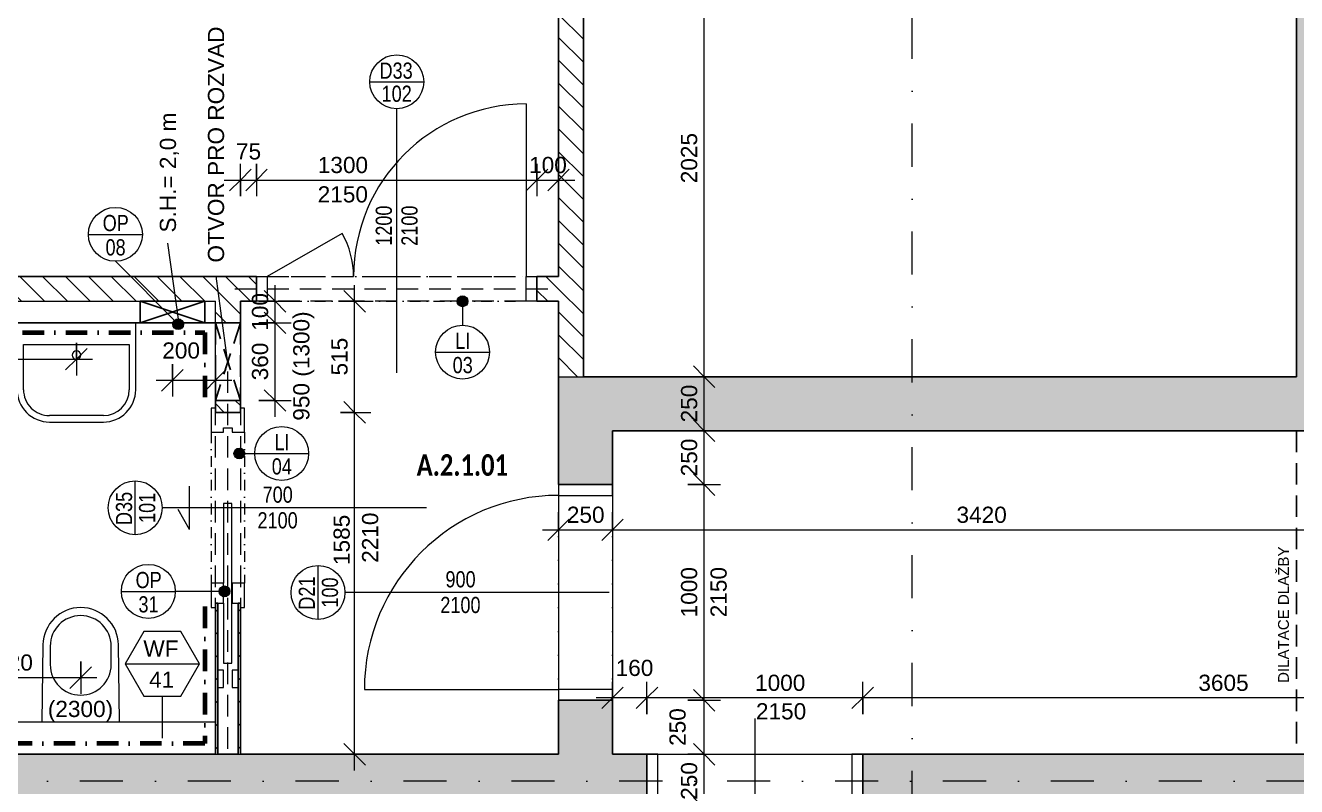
# Model space of a CAD drawing. Header units: millimetres. Extents: x -2533 to 40625, y -3604 to 14792.
# Drawn here: x 3989 to 9881, y 6825 to 10354 of the extents above; entities that cross this region are included whole.
import ezdxf

# ---------------------------------------------------------------- set-up
doc = ezdxf.new("R2010")
doc.units = ezdxf.units.MM
for name, pattern in [('HA_Dash_3mm-S1mm', [150, 100, -50]), ('HA_DashDot_10mm-S3mm', [500, 200, -150, 0, -150]), ('HA_DashDot_2_2mm-S0_6mm', [110, 50, -30, 0, -30]), ('HA_DashDot_4mm-S1mm', [200, 100, -50, 0, -50])]:
    doc.linetypes.add(name, pattern=pattern)
for name, color, linetype, lineweight in [('A-____-____-DIMS', 9, 'Continuous', 5), ('A-____-____-DIMS-50', 9, 'Continuous', 5), ('A-____-____-IDEN', 9, 'Continuous', 9), ('A-AREA-____-IDEN', 9, 'Continuous', 9), ('A-DETL-____-HDLN', 9, 'HA_Dash_3mm-S1mm', 25), ('A-DETL-____-OTLN', 9, 'Continuous', 25), ('A-DOOR-____-IDEN', 9, 'Continuous', 9), ('A-DOOR-____-MCUT', 9, 'HA_DashDot_2_2mm-S0_6mm', 9), ('A-DOOR-____-OTLN', 9, 'Continuous', 9), ('A-DOOR-FRAM-MCUT', 9, 'Continuous', 9), ('A-GENM-____-HDLN', 9, 'HA_Dash_3mm-S1mm', 9), ('A-GENM-____-IDEN', 9, 'Continuous', 9), ('A-GENM-____-MCUT', 9, 'HA_Dash_3mm-S1mm', 25), ('A-GENM-____-OTLN', 9, 'Continuous', 9), ('A-WALL-____-IDEN', 9, 'Continuous', 9), ('A-WALL-____-MCUT', 9, 'Continuous', 9), ('A-WALL-____-PATT', 9, 'Continuous', 25), ('G-____-____-TEXT', 9, 'Continuous', 5), ('I-WALL-____-MCUT', 9, 'Continuous', 25), ('I-WALL-____-OTLN', 9, 'Continuous', 9), ('P-SANR-FIXT-OTLN', 9, 'Continuous', 9), ('S-GRID-____-OTLN', 9, 'Continuous', 5)]:
    doc.layers.add(name, color=color, linetype=linetype, lineweight=lineweight)
doc.styles.add('Arial_1', font='arial.ttf', dxfattribs={"height": 75})
doc.styles.add('Arial_2', font='arial.ttf', dxfattribs={"width": 0.8, "height": 75})
doc.styles.add('Arial_3', font='arial.ttf', dxfattribs={"height": 50})
doc.styles.add('Calibri_B', font='calibrib.ttf', dxfattribs={"width": 0.8, "height": 100})
doc.dimstyles.new('Inner_Dimensions', dxfattribs={"dimscale": 304.8, "dimtxt": 76.519455, "dimasz": 0.328084, "dimexe": 0.246063, "dimexo": 0.0625, "dimgap": 0.032808, "dimtad": 1, "dimdec": 0, "dimzin": 0, "dimdsep": 46, "dimtxsty": 'Arial_1', "dimblk1": 'OBLIQUE', "dimblk2": 'OBLIQUE', "dimsah": 1, "dimcen": 0.09, "dimdle": 0.246063, "dimazin": 0, "dimtfac": 1, "dimtdec": 4, "dimtix": 1, "dimtmove": 2, "dimatfit": 3, "dimfxl": 0.246063, "dimfxlon": 1, "dimtvp": 1, "dimtolj": 1, "dimtzin": 0, "dimlwd": 9, "dimlwe": 9, "dimarcsym": 2})
doc.dimstyles.new('Inner_Dimensions_1', dxfattribs={"dimscale": 304.8, "dimtxt": 76.519455, "dimasz": 0.328084, "dimexe": 0.246063, "dimexo": 0.0625, "dimgap": 0.032808, "dimtad": 1, "dimdec": 0, "dimzin": 0, "dimdsep": 46, "dimtxsty": 'Arial_1', "dimblk1": 'OBLIQUE', "dimblk2": 'OBLIQUE', "dimsah": 1, "dimcen": 0.09, "dimdle": 0.246063, "dimazin": 0, "dimtfac": 1, "dimtdec": 4, "dimtix": 1, "dimtmove": 0, "dimatfit": 3, "dimfxl": 0.246063, "dimfxlon": 1, "dimtvp": 1, "dimtolj": 1, "dimtzin": 0, "dimlwd": 9, "dimlwe": 9, "dimarcsym": 2})
pattern_1 = [(135, (0, 0), (-53.033, -53.033), [])]

# ---------------------------------------------------------------- blocks, each defined once
blk = doc.blocks.new('HA_DR_Single_Swing_Solid - In_BJ_900x2100_Vstupni-2215769-DSP_2NP-A')
at = {"layer": 'A-DOOR-____-MCUT'}
for p, q in [((-450, 125), (450, 125)), ((-450, -125), (450, -125))]:
    blk.add_line(p, q, dxfattribs=at)
at = {"layer": 'A-DOOR-____-OTLN'}
for p, q in [((-500, 125), (500, 125)), ((-500, -125), (500, -125))]:
    blk.add_line(p, q, dxfattribs=at)
at = {"layer": 'A-DOOR-____-OTLN', "lineweight": 5}
blk.add_line((450, -1025), (450, -125), dxfattribs=at)
blk.add_arc((450, -125), 900, 180, 270, dxfattribs=at)
at = {"layer": 'A-DOOR-FRAM-MCUT'}
for p, q in [((-450, 125), (-500, 125)), ((-450, -125), (-450, 125)), ((500, 125), (450, 125)), ((450, 125), (450, -125)), ((-500, -125), (-450, -125)), ((450, -125), (500, -125))]:
    blk.add_line(p, q, dxfattribs=at)
blk = doc.blocks.new('HA_DR_Double_Swing_Solid - In_BJ_1200x2100_800-2099677-DSP_2NP-A')
at = {"layer": 'A-DOOR-____-MCUT'}
for p, q in [((-600, 57.5), (600, 57.5)), ((-600, -57.5), (600, -57.5))]:
    blk.add_line(p, q, dxfattribs=at)
at = {"layer": 'A-DOOR-____-OTLN', "lineweight": 5}
for p, q in [((600, 857.5), (600, 57.5)), ((-253.6, 257.5), (-600, 57.5))]:
    blk.add_line(p, q, dxfattribs=at)
for centre, radius, start, end in [((600, 57.5), 800, 90, 180), ((-600, 57.5), 400, 360, 30)]:
    blk.add_arc(centre, radius, start, end, dxfattribs=at)
at = {"layer": 'A-DOOR-FRAM-MCUT'}
for p, q in [((-650, 57.5), (-600, 57.5)), ((-600, 57.5), (-600, -57.5)), ((600, 57.5), (650, 57.5)), ((600, -57.5), (600, 57.5)), ((-600, -57.5), (-650, -57.5)), ((650, -57.5), (600, -57.5))]:
    blk.add_line(p, q, dxfattribs=at)
blk = doc.blocks.new('HA_DR_Single_SlidingToPocket_Solid - In_BJ_700x2100-2195890-DSP_2NP-A')
at = {"layer": 'A-DOOR-____-MCUT'}
for p, q in [((-350, 77.5), (350, 77.5)), ((-350, -77.5), (350, -77.5))]:
    blk.add_line(p, q, dxfattribs=at)
at = {"layer": 'A-DOOR-____-MCUT', "linetype": 'Continuous', "lineweight": 5}
for p, q in [((720, 18.6), (-20, 18.6)), ((-20, 18.6), (-20, -20)), ((720, -20), (720, 18.6)), ((-20, -20), (350, -20)), ((442.5, -20), (720, -20)), ((100, -177.5), (-100, -177.5)), ((100, -177.5), (7.6, -230.8))]:
    blk.add_line(p, q, dxfattribs=at)
at = {"layer": 'A-DOOR-FRAM-MCUT'}
for p, q in [((-462.5, 77.5), (-462.5, 57.5)), ((-350, 77.5), (-462.5, 77.5)), ((-350, 20), (-350, 77.5)), ((462.5, 77.5), (350, 77.5)), ((350, 77.5), (350, 20)), ((462.5, 57.5), (462.5, 77.5)), ((-370, -20), (-370, 20)), ((-370, 20), (-350, 20)), ((350, 20), (442.5, 20)), ((442.5, 20), (442.5, 47.5)), ((752.5, 47.5), (752.5, 20)), ((752.5, 20), (832.5, 20)), ((832.5, 20), (832.5, 47.5)), ((-462.5, -57.5), (-462.5, -77.5)), ((-350, -20), (-370, -20)), ((-350, -77.5), (-350, -20)), ((442.5, -20), (350, -20)), ((350, -20), (350, -77.5)), ((442.5, -47.5), (442.5, -20)), ((462.5, -77.5), (462.5, -57.5)), ((752.5, -20), (752.5, -47.5)), ((832.5, -20), (752.5, -20)), ((832.5, -47.5), (832.5, -20)), ((-462.5, -77.5), (-350, -77.5)), ((350, -77.5), (462.5, -77.5))]:
    blk.add_line(p, q, dxfattribs=at)
blk = doc.blocks.new('ABMV_WashBasin_Generic - 550x460-2226439-DSP_2NP-A')
at = {"layer": 'P-SANR-FIXT-OTLN'}
for p, q in [((250, 510), (0, 510)), ((0, 480), (250, 480)), ((-150, 360), (-150, 50)), ((-120, 150), (-120, 360)), ((370, 360), (370, 150)), ((400, 50), (400, 360)), ((370, 150), (-120, 150))]:
    blk.add_line(p, q, dxfattribs=at)
for centre, radius, start, end in [((0, 360), 150, 90, 180), ((0, 360), 120, 90, 180), ((250, 360), 150, 360, 90), ((250, 360), 120, 360, 90), ((125, 200), 20, 90, 270), ((125, 200), 20, 270, 90)]:
    blk.add_arc(centre, radius, start, end, dxfattribs=at)
blk = doc.blocks.new('ABMV_Toilet_WallHung - Default-1481197-DSP_2NP-A')
at = {"layer": 'A-GENM-____-OTLN'}
for p, q in [((-50, 432.3), (-54.6, 75)), ((-16.3, 426.2), (-16.3, 340.3)), ((266.3, 340.3), (266.3, 426.2)), ((304.6, 75), (300, 432.3))]:
    blk.add_line(p, q, dxfattribs=at)
for centre, radius, start, end in [((125, 430.1), 175, 0.73231, 179.26769), ((125, 426.2), 141.3, 0, 180), ((125, 340.3), 141.3, 180, 360)]:
    blk.add_arc(centre, radius, start, end, dxfattribs=at)
blk = doc.blocks.new('HA_GM_Tiling_LineBased - Generic Tiles-2152985-DSP_2NP-A')
at = {"layer": 'A-GENM-____-OTLN', "linetype": 'HA_DashDot_4mm-S1mm', "lineweight": 80}
blk.add_line((50, -50), (685, -50), dxfattribs=at)
blk = doc.blocks.new('HA_GM_Tiling_LineBased - Generic Tiles-2156415-DSP_2NP-A')
at = {"layer": 'A-GENM-____-OTLN', "linetype": 'HA_DashDot_4mm-S1mm', "lineweight": 80}
blk.add_line((50, -50), (1195, -50), dxfattribs=at)
blk = doc.blocks.new('HA_GM_Tiling_LineBased - Generic Tiles-2156418-DSP_2NP-A')
at = {"layer": 'A-GENM-____-OTLN', "linetype": 'HA_DashDot_4mm-S1mm', "lineweight": 80}
blk.add_line((-50, -50), (1195, -50), dxfattribs=at)
blk = doc.blocks.new('HA_GM_Tiling_LineBased - Generic Tiles-2156411-DSP_2NP-A')
at = {"layer": 'A-GENM-____-OTLN', "linetype": 'HA_DashDot_4mm-S1mm', "lineweight": 80}
blk.add_line((50, -50), (380, -50), dxfattribs=at)
blk = doc.blocks.new('TB_Porotherm KP11_5_1500mm - TB_Porotherm KP11_5_1500mm-1972909-DSP_2NP-A')
at = {"layer": 'A-GENM-____-HDLN'}
for p, q in [((-750, 57.5), (750, 57.5)), ((-750, 0), (750, 0)), ((750, -57.5), (-750, -57.5))]:
    blk.add_line(p, q, dxfattribs=at)
blk = doc.blocks.new('TB_Porotherm KP11_5_1750mm - TB_Porotherm KP11_5_1750mm-1973712-DSP_2NP-A')
at = {"layer": 'A-GENM-____-HDLN'}
for p, q in [((-875, 57.5), (875, 57.5)), ((-875, 0), (875, 0)), ((875, -57.5), (-875, -57.5))]:
    blk.add_line(p, q, dxfattribs=at)
blk = doc.blocks.new('HA_GM_Opening_Rectangle_WallBased - Default-2135490-DSP_2NP-A')
at = {"layer": 'A-GENM-____-MCUT'}
for p, q in [((305, 57.5), (-55, -57.5)), ((-55, 57.5), (305, -57.5)), ((-55, 57.5), (-55, -57.5)), ((-55, 57.5), (305, 57.5)), ((305, 57.5), (305, -57.5)), ((-55, -57.5), (305, -57.5))]:
    blk.add_line(p, q, dxfattribs=at)
blk = doc.blocks.new('DIMBLOCK1-DSP_2NP-A')
at = {"layer": 'A-____-____-DIMS-50', "lineweight": 9}
for p, q in [((4985, 9562.1), (4985, 9712.1)), ((4985, 9637.1), (5035, 9687.1)), ((5060, 9712.1), (5060, 9562.1)), ((5060, 9637.1), (5060, 9712.1)), ((5060, 9637.1), (5110, 9687.1)), ((4910, 9637.1), (5060, 9637.1)), ((4985, 9637.1), (4935, 9587.1)), ((4985, 9637.1), (4985, 9562.1)), ((5060, 9637.1), (5010, 9587.1))]:
    blk.add_line(p, q, dxfattribs=at)
at = {"layer": 'A-____-____-DIMS-50', "color": 0, "lineweight": 9, "insert": (4964.8, 9807.5), "char_height": 75, "width": 138.441, "attachment_point": 1, "line_spacing_factor": 0.941778, "style": 'Arial_1'}
blk.add_mtext('75', dxfattribs=at)
blk = doc.blocks.new('_Oblique')
at = {"color": 0, "linetype": 'ByBlock', "lineweight": -2}
blk.add_line((-0.5, -0.5), (0.5, 0.5), dxfattribs=at)
blk = doc.blocks.new('DIMBLOCK2-DSP_2NP-A')
at = {"layer": 'A-____-____-DIMS-50', "lineweight": 9}
for p, q in [((5060, 9712.1), (5060, 9562.1)), ((5060, 9637.1), (5060, 9712.1)), ((5060, 9637.1), (5110, 9687.1)), ((6360, 9712.1), (6360, 9562.1)), ((6360, 9637.1), (6360, 9712.1)), ((6360, 9637.1), (6410, 9687.1)), ((5060, 9637.1), (5010, 9587.1)), ((5060, 9637.1), (6360, 9637.1)), ((6360, 9637.1), (6310, 9587.1))]:
    blk.add_line(p, q, dxfattribs=at)
at = {"layer": 'A-____-____-DIMS-50', "color": 0, "lineweight": 9, "insert": (5344, 9744.4), "char_height": 75, "width": 276.883, "attachment_point": 1, "line_spacing_factor": 0.941778, "style": 'Arial_1'}
blk.add_mtext('1300', dxfattribs=at)
blk = doc.blocks.new('DIMBLOCK3-DSP_2NP-A')
at = {"layer": 'A-____-____-DIMS-50', "lineweight": 9}
for p, q in [((6360, 9712.1), (6360, 9562.1)), ((6360, 9637.1), (6360, 9712.1)), ((6360, 9637.1), (6410, 9687.1)), ((6460, 9712.1), (6460, 9562.1)), ((6460, 9637.1), (6460, 9712.1)), ((6460, 9637.1), (6510, 9687.1)), ((6360, 9637.1), (6310, 9587.1)), ((6360, 9637.1), (6535, 9637.1)), ((6460, 9637.1), (6410, 9587.1))]:
    blk.add_line(p, q, dxfattribs=at)
at = {"layer": 'A-____-____-DIMS-50', "color": 0, "lineweight": 9, "insert": (6323.5, 9744.4), "char_height": 75, "width": 207.662, "attachment_point": 1, "line_spacing_factor": 0.941778, "style": 'Arial_1'}
blk.add_mtext('100', dxfattribs=at)
blk = doc.blocks.new('DIMBLOCK5-DSP_2NP-A')
at = {"layer": 'A-____-____-DIMS-50', "lineweight": 9}
for p, q in [((7135, 6975), (7085, 7025)), ((7060, 6975), (7210, 6975)), ((7135, 6975), (7060, 6975)), ((7135, 6725), (7135, 6975)), ((7135, 6975), (7185, 6925)), ((7060, 6725), (7210, 6725)), ((7135, 6725), (7060, 6725)), ((7135, 6725), (7085, 6775)), ((7135, 6725), (7185, 6675))]:
    blk.add_line(p, q, dxfattribs=at)
at = {"layer": 'A-____-____-DIMS-50', "color": 0, "lineweight": 9, "insert": (7027.6, 6763.5), "char_height": 75, "width": 207.662, "attachment_point": 1, "rotation": 90, "line_spacing_factor": 0.941778, "style": 'Arial_1'}
blk.add_mtext('250', dxfattribs=at)
blk = doc.blocks.new('DIMBLOCK6-DSP_2NP-A')
at = {"layer": 'A-____-____-DIMS-50', "lineweight": 9}
for p, q in [((7135, 7225), (7085, 7275)), ((7060, 7225), (7210, 7225)), ((7135, 7225), (7060, 7225)), ((7135, 6975), (7135, 7225)), ((7135, 7225), (7185, 7175)), ((7135, 6975), (7085, 7025)), ((7060, 6975), (7210, 6975)), ((7135, 6975), (7060, 6975)), ((7135, 6975), (7185, 6925))]:
    blk.add_line(p, q, dxfattribs=at)
at = {"layer": 'A-____-____-DIMS-50', "color": 0, "lineweight": 9, "insert": (6974.1, 7013.5), "char_height": 75, "width": 207.662, "attachment_point": 1, "rotation": 90, "line_spacing_factor": 0.941778, "style": 'Arial_1'}
blk.add_mtext('250', dxfattribs=at)
blk = doc.blocks.new('DIMBLOCK7-DSP_2NP-A')
at = {"layer": 'A-____-____-DIMS-50', "lineweight": 9}
for p, q in [((7135, 8225), (7085, 8275)), ((7060, 8225), (7210, 8225)), ((7135, 8225), (7060, 8225)), ((7135, 7225), (7135, 8225)), ((7135, 8225), (7185, 8175)), ((7135, 7225), (7085, 7275)), ((7060, 7225), (7210, 7225)), ((7135, 7225), (7060, 7225)), ((7135, 7225), (7185, 7175))]:
    blk.add_line(p, q, dxfattribs=at)
at = {"layer": 'A-____-____-DIMS-50', "color": 0, "lineweight": 9, "insert": (7027.6, 7609.6), "char_height": 75, "width": 276.883, "attachment_point": 1, "rotation": 90, "line_spacing_factor": 0.941778, "style": 'Arial_1'}
blk.add_mtext('1000', dxfattribs=at)
blk = doc.blocks.new('DIMBLOCK8-DSP_2NP-A')
at = {"layer": 'A-____-____-DIMS-50', "lineweight": 9}
for p, q in [((7135, 8475), (7085, 8525)), ((7060, 8475), (7210, 8475)), ((7135, 8475), (7060, 8475)), ((7135, 8225), (7135, 8475)), ((7135, 8475), (7185, 8425)), ((7135, 8225), (7085, 8275)), ((7060, 8225), (7210, 8225)), ((7135, 8225), (7060, 8225)), ((7135, 8225), (7185, 8175))]:
    blk.add_line(p, q, dxfattribs=at)
at = {"layer": 'A-____-____-DIMS-50', "color": 0, "lineweight": 9, "insert": (7027.6, 8263.5), "char_height": 75, "width": 207.662, "attachment_point": 1, "rotation": 90, "line_spacing_factor": 0.941778, "style": 'Arial_1'}
blk.add_mtext('250', dxfattribs=at)
blk = doc.blocks.new('DIMBLOCK9-DSP_2NP-A')
at = {"layer": 'A-____-____-DIMS-50', "lineweight": 9}
for p, q in [((7060, 8725), (7210, 8725)), ((7135, 8725), (7060, 8725)), ((7135, 8725), (7085, 8775)), ((7135, 8475), (7135, 8725)), ((7135, 8725), (7185, 8675)), ((7135, 8475), (7085, 8525)), ((7060, 8475), (7210, 8475)), ((7135, 8475), (7060, 8475)), ((7135, 8475), (7185, 8425))]:
    blk.add_line(p, q, dxfattribs=at)
at = {"layer": 'A-____-____-DIMS-50', "color": 0, "lineweight": 9, "insert": (7027.6, 8513.5), "char_height": 75, "width": 207.662, "attachment_point": 1, "rotation": 90, "line_spacing_factor": 0.941778, "style": 'Arial_1'}
blk.add_mtext('250', dxfattribs=at)
blk = doc.blocks.new('DIMBLOCK10-DSP_2NP-A')
at = {"layer": 'A-____-____-DIMS-50', "lineweight": 9}
for p, q in [((7135, 10750), (7085, 10800)), ((7060, 10750), (7210, 10750)), ((7135, 10750), (7060, 10750)), ((7135, 8725), (7135, 10750)), ((7135, 10750), (7185, 10700)), ((7060, 8725), (7210, 8725)), ((7135, 8725), (7060, 8725)), ((7135, 8725), (7085, 8775)), ((7135, 8725), (7185, 8675))]:
    blk.add_line(p, q, dxfattribs=at)
at = {"layer": 'A-____-____-DIMS-50', "color": 0, "lineweight": 9, "insert": (7027.6, 9622.1), "char_height": 75, "width": 276.883, "attachment_point": 1, "rotation": 90, "line_spacing_factor": 0.941778, "style": 'Arial_1'}
blk.add_mtext('2025', dxfattribs=at)
blk = doc.blocks.new('DIMBLOCK17-DSP_2NP-A')
at = {"layer": 'A-____-____-DIMS-50', "lineweight": 9}
for p, q in [((7870, 7161.4), (7870, 7311.4)), ((11475, 7161.4), (11475, 7311.4)), ((7870, 7236.4), (7920, 7286.4)), ((11475, 7236.4), (11525, 7286.4)), ((7870, 7236.4), (7820, 7186.4)), ((11475, 7236.4), (7870, 7236.4)), ((7870, 7236.4), (7870, 7161.4)), ((11475, 7236.4), (11425, 7186.4)), ((11475, 7236.4), (11475, 7161.4))]:
    blk.add_line(p, q, dxfattribs=at)
at = {"layer": 'A-____-____-DIMS-50', "color": 0, "lineweight": 9, "insert": (9425.9, 7343.7), "char_height": 75, "width": 276.883, "attachment_point": 1, "line_spacing_factor": 0.941778, "style": 'Arial_1'}
blk.add_mtext('3605', dxfattribs=at)
blk = doc.blocks.new('DIMBLOCK18-DSP_2NP-A')
at = {"layer": 'A-____-____-DIMS-50', "lineweight": 9}
for p, q in [((6870, 7161.4), (6870, 7311.4)), ((7870, 7161.4), (7870, 7311.4)), ((6870, 7236.4), (6920, 7286.4)), ((7870, 7236.4), (7920, 7286.4)), ((6870, 7236.4), (6820, 7186.4)), ((7870, 7236.4), (6870, 7236.4)), ((6870, 7236.4), (6870, 7161.4)), ((7870, 7236.4), (7820, 7186.4)), ((7870, 7236.4), (7870, 7161.4))]:
    blk.add_line(p, q, dxfattribs=at)
at = {"layer": 'A-____-____-DIMS-50', "color": 0, "lineweight": 9, "insert": (7371, 7343.7), "char_height": 75, "width": 276.883, "attachment_point": 1, "line_spacing_factor": 0.941778, "style": 'Arial_1'}
blk.add_mtext('1000', dxfattribs=at)
blk = doc.blocks.new('DIMBLOCK19-DSP_2NP-A')
at = {"layer": 'A-____-____-DIMS-50', "lineweight": 9}
for p, q in [((6710, 7161.4), (6710, 7311.4)), ((6870, 7161.4), (6870, 7311.4)), ((6710, 7236.4), (6760, 7286.4)), ((6870, 7236.4), (6920, 7286.4)), ((6870, 7236.4), (6635, 7236.4)), ((6710, 7236.4), (6660, 7186.4)), ((6710, 7236.4), (6710, 7161.4)), ((6870, 7236.4), (6820, 7186.4)), ((6870, 7236.4), (6870, 7161.4))]:
    blk.add_line(p, q, dxfattribs=at)
at = {"layer": 'A-____-____-DIMS-50', "color": 0, "lineweight": 9, "insert": (6724.8, 7412.8), "char_height": 75, "width": 207.662, "attachment_point": 1, "line_spacing_factor": 0.941778, "style": 'Arial_1'}
blk.add_mtext('160', dxfattribs=at)
blk = doc.blocks.new('DIMBLOCK20-DSP_2NP-A')
at = {"layer": 'A-____-____-DIMS-50', "lineweight": 9}
for p, q in [((5514.5, 8560), (5464.5, 8610)), ((5449.9, 8560), (5589.5, 8560)), ((5514.5, 8560), (5449.9, 8560)), ((5514.5, 6900), (5514.5, 8560)), ((5514.5, 8560), (5564.5, 8510)), ((5514.5, 6975), (5464.5, 7025)), ((5439.5, 6975), (5589.5, 6975)), ((5514.5, 6975), (5439.5, 6975)), ((5514.5, 6975), (5564.5, 6925))]:
    blk.add_line(p, q, dxfattribs=at)
at = {"layer": 'A-____-____-DIMS-50', "color": 0, "lineweight": 9, "insert": (5416.9, 7852.2), "char_height": 75, "width": 276.883, "attachment_point": 1, "rotation": 90, "line_spacing_factor": 0.941778, "style": 'Arial_1'}
blk.add_mtext('1585', dxfattribs=at)
blk = doc.blocks.new('DIMBLOCK21-DSP_2NP-A')
at = {"layer": 'A-____-____-DIMS-50', "lineweight": 9}
for p, q in [((5514.5, 8560), (5514.5, 9150)), ((5439.5, 9075), (5589.5, 9075)), ((5514.5, 9075), (5439.5, 9075)), ((5514.5, 9075), (5464.5, 9125)), ((5514.5, 9075), (5564.5, 9025)), ((5514.5, 8560), (5464.5, 8610)), ((5449.9, 8560), (5589.5, 8560)), ((5514.5, 8560), (5449.9, 8560)), ((5514.5, 8560), (5564.5, 8510))]:
    blk.add_line(p, q, dxfattribs=at)
at = {"layer": 'A-____-____-DIMS-50', "color": 0, "lineweight": 9, "insert": (5407.1, 8731), "char_height": 75, "width": 207.662, "attachment_point": 1, "rotation": 90, "line_spacing_factor": 0.941778, "style": 'Arial_1'}
blk.add_mtext('515', dxfattribs=at)
blk = doc.blocks.new('HA_TAG_Door_TypeMark_wDimensions - Scale50_Left with Bouble-921048-DSP_2NP-A')
at = {"layer": 'A-DOOR-____-IDEN'}
for p, q in [((-2.5, 22), (2.5, 22)), ((0, -5), (0, 19.5))]:
    blk.add_line(p, q, dxfattribs=at)
blk.add_circle((0, 22), 2.5, dxfattribs=at)
blk = doc.blocks.new('HA_TAG_Door_TypeMark_wDimensions - Scale50_Right with Bouble-921060-DSP_2NP-A')
at = {"layer": 'A-DOOR-____-IDEN'}
for p, q in [((0, 5), (0, -19.5)), ((-2.5, -22), (2.5, -22))]:
    blk.add_line(p, q, dxfattribs=at)
blk.add_circle((0, -22), 2.5, dxfattribs=at)
blk = doc.blocks.new('DIMBLOCK111-DSP_2NP-A')
at = {"layer": 'A-____-____-DIMS-50', "lineweight": 9}
for p, q in [((6460, 8090.4), (6460, 7940.4)), ((6460, 8015.4), (6460, 8090.4)), ((6710, 8090.4), (6710, 7940.4)), ((6710, 8015.4), (6710, 8090.4)), ((6385, 8015.4), (6710, 8015.4)), ((6460, 8015.4), (6410, 7965.4)), ((6460, 8015.4), (6510, 8065.4)), ((6710, 8015.4), (6660, 7965.4)), ((6710, 8015.4), (6760, 8065.4))]:
    blk.add_line(p, q, dxfattribs=at)
at = {"layer": 'A-____-____-DIMS-50', "color": 0, "lineweight": 9, "insert": (6498.5, 8122.8), "char_height": 75, "width": 207.662, "attachment_point": 1, "line_spacing_factor": 0.941778, "style": 'Arial_1'}
blk.add_mtext('250', dxfattribs=at)
blk = doc.blocks.new('DIMBLOCK112-DSP_2NP-A')
at = {"layer": 'A-____-____-DIMS-50', "lineweight": 9}
for p, q in [((6710, 8090.4), (6710, 7940.4)), ((6710, 8015.4), (6710, 8090.4)), ((10130.4, 8090.4), (10130.4, 7940.4)), ((10130.4, 8015.4), (10130.4, 8090.4)), ((6710, 8015.4), (6660, 7965.4)), ((6710, 8015.4), (6760, 8065.4)), ((6710, 8015.4), (10130.4, 8015.4)), ((10130.4, 8015.4), (10080.4, 7965.4)), ((10130.4, 8015.4), (10180.4, 8065.4))]:
    blk.add_line(p, q, dxfattribs=at)
at = {"layer": 'A-____-____-DIMS-50', "color": 0, "lineweight": 9, "insert": (8304.8, 8122.8), "char_height": 75, "width": 276.883, "attachment_point": 1, "line_spacing_factor": 0.941778, "style": 'Arial_1'}
blk.add_mtext('3420', dxfattribs=at)
blk = doc.blocks.new('HA_TAG_WA_Partitions - Group _ Type Mark-556634-DSP_2NP-A')
at = {"layer": 'A-WALL-____-IDEN'}
for p, q in [((-1.73, 3), (-3.46, 0)), ((1.73, 3), (-1.73, 3)), ((3.46, 0), (1.73, 3)), ((-3.46, 0), (3.46, 0)), ((-3.46, 0), (-1.73, -3)), ((1.73, -3), (3.46, 0)), ((-1.73, -3), (1.73, -3))]:
    blk.add_line(p, q, dxfattribs=at)
blk = doc.blocks.new('HA_TAG_GM_Products - Generic-588599-DSP_2NP-A')
at = {"layer": 'A-GENM-____-IDEN'}
blk.add_line((-2.5, 0), (2.5, 0), dxfattribs=at)
blk.add_circle((0, 0), 2.5, dxfattribs=at)
blk = doc.blocks.new('DIMBLOCK207-DSP_2NP-A')
at = {"layer": 'A-____-____-DIMS-50', "lineweight": 9}
for p, q in [((4670, 8784), (4670, 8634)), ((4670, 8709), (4670, 8784)), ((4870, 8784), (4870, 8634)), ((4870, 8709), (4870, 8784)), ((4670, 8709), (4720, 8759)), ((4870, 8709), (4920, 8759)), ((4595, 8709), (4945, 8709)), ((4670, 8709), (4620, 8659)), ((4870, 8709), (4820, 8659))]:
    blk.add_line(p, q, dxfattribs=at)
at = {"layer": 'A-____-____-DIMS-50', "color": 0, "lineweight": 9, "insert": (4623.2, 8884.4), "char_height": 75, "width": 207.662, "attachment_point": 1, "line_spacing_factor": 0.941778, "style": 'Arial_1'}
blk.add_mtext('200', dxfattribs=at)
blk = doc.blocks.new('DIMBLOCK208-DSP_2NP-A')
at = {"layer": 'A-____-____-DIMS-50', "lineweight": 9}
for p, q in [((3625, 7405.3), (3625, 7255.3)), ((3625, 7330.3), (3625, 7405.3)), ((3625, 7330.3), (3675, 7380.3)), ((4245, 7405.3), (4245, 7255.3)), ((4245, 7330.3), (4245, 7405.3)), ((4245, 7330.3), (4295, 7380.3)), ((3550, 7330.3), (4320, 7330.3)), ((3625, 7330.3), (3575, 7280.3)), ((4245, 7330.3), (4195, 7280.3))]:
    blk.add_line(p, q, dxfattribs=at)
at = {"layer": 'A-____-____-DIMS-50', "color": 0, "lineweight": 9, "insert": (3848.5, 7437.7), "char_height": 75, "width": 207.662, "attachment_point": 1, "line_spacing_factor": 0.941778, "style": 'Arial_1'}
blk.add_mtext('620', dxfattribs=at)
blk = doc.blocks.new('DIMBLOCK209-DSP_2NP-A')
at = {"layer": 'A-____-____-DIMS-50', "lineweight": 9}
for p, q in [((2825, 8881.6), (2825, 8731.6)), ((2825, 8806.6), (2825, 8881.6)), ((2825, 8806.6), (2875, 8856.6)), ((4225, 8881.6), (4225, 8731.6)), ((4225, 8806.6), (4225, 8881.6)), ((4225, 8806.6), (4275, 8856.6)), ((2750, 8806.6), (4300, 8806.6)), ((2825, 8806.6), (2775, 8756.6)), ((4225, 8806.6), (4175, 8756.6))]:
    blk.add_line(p, q, dxfattribs=at)
at = {"layer": 'A-____-____-DIMS-50', "color": 0, "lineweight": 9, "insert": (3289.9, 8914), "char_height": 75, "width": 276.883, "attachment_point": 1, "line_spacing_factor": 0.941778, "style": 'Arial_1'}
blk.add_mtext('1400', dxfattribs=at)
blk = doc.blocks.new('DIMBLOCK231-DSP_2NP-A')
at = {"layer": 'A-____-____-DIMS-50', "lineweight": 9}
for p, q in [((5146, 8975), (5096, 9025)), ((5071, 8975), (5221, 8975)), ((5146, 8975), (5071, 8975)), ((5146, 8540), (5146, 8975)), ((5146, 8975), (5196, 8925)), ((5146, 8615), (5096, 8665)), ((5071, 8615), (5221, 8615)), ((5146, 8615), (5071, 8615)), ((5146, 8615), (5196, 8565))]:
    blk.add_line(p, q, dxfattribs=at)
at = {"layer": 'A-____-____-DIMS-50', "color": 0, "lineweight": 9, "insert": (5038.6, 8708.5), "char_height": 75, "width": 207.662, "attachment_point": 1, "rotation": 90, "line_spacing_factor": 0.941778, "style": 'Arial_1'}
blk.add_mtext('360', dxfattribs=at)
blk = doc.blocks.new('DIMBLOCK232-DSP_2NP-A')
at = {"layer": 'A-____-____-DIMS-50', "lineweight": 9}
for p, q in [((5146, 8975), (5146, 9150)), ((5071, 9075), (5221, 9075)), ((5146, 9075), (5071, 9075)), ((5146, 9075), (5096, 9125)), ((5146, 9075), (5196, 9025)), ((5146, 8975), (5096, 9025)), ((5071, 8975), (5221, 8975)), ((5146, 8975), (5071, 8975)), ((5146, 8975), (5196, 8925))]:
    blk.add_line(p, q, dxfattribs=at)
at = {"layer": 'A-____-____-DIMS-50', "color": 0, "lineweight": 9, "insert": (5038.6, 8938.5), "char_height": 75, "width": 207.662, "attachment_point": 1, "rotation": 90, "line_spacing_factor": 0.941778, "style": 'Arial_1'}
blk.add_mtext('100', dxfattribs=at)

msp = doc.modelspace()

# ---------------------------------------------------------------- hatches: boundary and pattern name
at = {"layer": 'A-GENM-____-IDEN'}
h = msp.add_hatch(color=256, dxfattribs=at)
edge = h.paths.add_edge_path()
edge.add_arc((6015, 9075), 25, 0, 360)
h = msp.add_hatch(color=256, dxfattribs=at)
edge = h.paths.add_edge_path()
edge.add_arc((4696.8, 8968.5), 25, 0, 360)
h = msp.add_hatch(color=256, dxfattribs=at)
edge = h.paths.add_edge_path()
edge.add_arc((4980.3, 8369.5), 25, 0, 360)
h = msp.add_hatch(color=256, dxfattribs=at)
edge = h.paths.add_edge_path()
edge.add_arc((4911.5, 7730), 25, 0, 360)
at = {"layer": 'A-WALL-____-PATT', "lineweight": 9}
for points in [[(10130.4, 8475), (10130.4, 11550), (9880.4, 11550), (9880.4, 8475)], [(6710, 8475), (9880.4, 8475), (9880.4, 8725), (6460, 8725), (6460, 8475)]]:
    msp.add_hatch(color=256, dxfattribs=at).paths.add_polyline_path(points)
at = {"layer": 'A-WALL-____-PATT', "lineweight": 5}
h = msp.add_hatch(dxfattribs=at)
h.set_pattern_fill('FP_1', color=256, style=0, pattern_type=2)
h.set_pattern_definition(pattern_1)
h.paths.add_polyline_path([(6575, 8725), (6575, 10750), (6460, 10750), (6460, 8725)])
h = msp.add_hatch(dxfattribs=at)
h.set_pattern_fill('FP_1', color=256, style=0, pattern_type=2)
h.set_pattern_definition(pattern_1)
h.paths.add_polyline_path([(4985, 9075), (5060, 9075), (5060, 9190), (2710, 9190), (2710, 9075), (4870, 9075)])
h.paths.add_polyline_path([(6360, 9075), (6460, 9075), (6460, 9190), (6360, 9190)])
h = msp.add_hatch(dxfattribs=at)
h.set_pattern_fill('FP_1', color=256, style=0, pattern_type=2)
h.set_pattern_definition(pattern_1)
h.paths.add_polyline_path([(4880, 6975), (4880, 7675), (4870, 7675), (4870, 6975)])
h.paths.add_polyline_path([(4975, 6975), (4985, 6975), (4985, 7675), (4975, 7675), (4975, 7480.6)])
h.paths.add_polyline_path([(4985, 8560), (4985, 8615), (4870, 8615), (4870, 8560)])
h.paths.add_polyline_path([(4985, 8975), (4985, 9075), (4870, 9075), (4870, 8975)])
at = {"layer": 'A-WALL-____-PATT', "lineweight": 9}
h = msp.add_hatch(color=256, dxfattribs=at)
h.paths.add_polyline_path([(6460, 6975), (6710, 6975), (6710, 7225), (6460, 7225)])
h.paths.add_polyline_path([(6710, 8225), (6710, 8475), (6460, 8475), (6460, 8225)])
h = msp.add_hatch(color=256, dxfattribs=at)
h.paths.add_polyline_path([(8840, 6725), (10940, 6725), (10940, 6975), (7870, 6975), (7870, 6725), (8406.8, 6725)])
h.paths.add_polyline_path([(100, 6725), (6870, 6725), (6870, 6975), (100, 6975)])

# ---------------------------------------------------------------- linework, layer by layer
at = {"layer": 'A-____-____-IDEN'}
msp.add_line((4926.5, 8789.1), (4873.2, 9191.6), dxfattribs=at)
at = {"layer": 'A-DETL-____-HDLN'}
msp.add_line((9880.4, 8475), (9880.4, 6975), dxfattribs=at)
at = {"layer": 'A-DETL-____-OTLN'}
for p, q in [((4820, 9075), (4520, 9075)), ((4520, 9075), (4520, 8975)), ((4820, 9075), (4520, 8975)), ((4820, 8975), (4520, 9075)), ((4820, 8975), (4820, 9075)), ((4520, 8975), (4820, 8975))]:
    msp.add_line(p, q, dxfattribs=at)
at = {"layer": 'A-GENM-____-IDEN'}
for p, q in [((4696.8, 8968.5), (4405.9, 9260.2)), ((6015, 9075), (6015, 8964.4)), ((4980.3, 8369.5), (5051.6, 8369.5)), ((4911.5, 7730), (4683.5, 7730))]:
    msp.add_line(p, q, dxfattribs=at)
for centre in [(6015, 9075), (4696.8, 8968.5), (4980.3, 8369.5), (4911.5, 7730)]:
    msp.add_circle(centre, 25, dxfattribs=at)
at = {"layer": 'A-WALL-____-IDEN'}
msp.add_line((4623.4, 7050), (4623.4, 7243.5), dxfattribs=at)
at = {"layer": 'A-WALL-____-MCUT'}
for p, q in [((3625, 9075), (4870, 9075)), ((4870, 8975), (4870, 9075)), ((6460, 8725), (6575, 8725)), ((4870, 6975), (4880, 6975)), ((4975, 6975), (4985, 6975))]:
    msp.add_line(p, q, dxfattribs=at)
at = {"layer": 'G-____-____-TEXT', "color": 10, "lineweight": 9}
msp.add_line((4699.7, 8981.9), (4649.2, 9343.7), dxfattribs=at)
at = {"layer": 'I-WALL-____-MCUT'}
for p, q in [((9880.4, 11035), (9880.4, 8725)), ((6460, 10750), (6460, 9190)), ((6575, 8725), (6575, 10750)), ((5060, 9190), (2710, 9190)), ((5060, 9075), (5060, 9190)), ((6460, 9190), (6360, 9190)), ((6360, 9190), (6360, 9075)), ((4985, 9075), (5060, 9075)), ((4985, 8975), (4985, 9075)), ((6360, 9075), (6460, 9075)), ((6460, 9075), (6460, 8225)), ((3625, 8975), (4985, 8975)), ((9880.4, 8725), (6575, 8725)), ((4870, 8615), (4870, 8560)), ((4985, 8615), (4870, 8615)), ((4985, 8560), (4985, 8615)), ((4870, 8560), (4985, 8560)), ((6710, 8225), (6710, 8475)), ((6710, 8475), (13860, 8475)), ((6460, 8225), (6710, 8225)), ((4870, 7675), (4870, 6975)), ((4880, 7675), (4870, 7675)), ((4880, 6975), (4880, 7675)), ((4985, 7675), (4975, 7675)), ((4975, 7675), (4975, 6975)), ((4985, 6975), (4985, 7675)), ((6460, 7225), (6460, 6975)), ((6710, 7225), (6460, 7225)), ((6710, 6975), (6710, 7225)), ((4870, 6975), (3625, 6975)), ((4975, 6975), (4880, 6975)), ((6460, 6975), (4985, 6975)), ((6870, 6975), (6710, 6975)), ((6870, 6725), (6870, 6975)), ((11475, 6975), (7870, 6975)), ((7870, 6975), (7870, 6725))]:
    msp.add_line(p, q, dxfattribs=at)
at = {"layer": 'I-WALL-____-OTLN'}
for p, q in [((4870, 8615), (4870, 8975)), ((4985, 8975), (4985, 8615)), ((3625, 7125), (4870, 7125))]:
    msp.add_line(p, q, dxfattribs=at)
at = {"layer": 'S-GRID-____-OTLN', "linetype": 'HA_DashDot_10mm-S3mm', "lineweight": 9}
for p, q in [((8100, -1303.3), (8100, 12414.5)), ((24444.9, 6850), (-865.5, 6850))]:
    msp.add_line(p, q, dxfattribs=at)

# ---------------------------------------------------------------- block references
at = {"layer": 'A-DOOR-____-IDEN', "xscale": 49.99999999999998, "yscale": 49.99999999999998, "zscale": 49.99999999999998}
for name, p in [('HA_TAG_Door_TypeMark_wDimensions - Scale50_Left with Bouble-921048-DSP_2NP-A', (5710, 8992.5)), ('HA_TAG_Door_TypeMark_wDimensions - Scale50_Right with Bouble-921060-DSP_2NP-A', (7370, 6890))]:
    msp.add_blockref(name, p, dxfattribs=at)
for p, rotation in [((5597.5, 8117.5), 89.99999999999972), ((6445, 7725), 89.99999999999991)]:
    msp.add_blockref('HA_TAG_Door_TypeMark_wDimensions - Scale50_Left with Bouble-921048-DSP_2NP-A', p, dxfattribs=dict(at, rotation=rotation))
at = {"layer": 'A-DOOR-____-OTLN'}
for name, p in [('HA_DR_Double_Swing_Solid - In_BJ_1200x2100_800-2099677-DSP_2NP-A', (5710, 9132.5)), ('HA_DR_Single_Swing_Solid - In_BJ_900x2100_Vstupni-2215769-DSP_2NP-A', (7370, 6850))]:
    msp.add_blockref(name, p, dxfattribs=at)
for name, p, rotation in [('HA_DR_Single_SlidingToPocket_Solid - In_BJ_700x2100-2195890-DSP_2NP-A', (4927.5, 8117.5), 269.9999999999998), ('HA_DR_Single_Swing_Solid - In_BJ_900x2100_Vstupni-2215769-DSP_2NP-A', (6585, 7725), 270.0000000000001)]:
    msp.add_blockref(name, p, dxfattribs=dict(at, rotation=rotation))
at = {"layer": 'A-GENM-____-IDEN', "xscale": 49.99999999999998, "yscale": 49.99999999999998, "zscale": 49.99999999999998}
for p in [(4405.9, 9385.2), (6015, 8839.4), (5176.6, 8369.5), (4558.5, 7730)]:
    msp.add_blockref('HA_TAG_GM_Products - Generic-588599-DSP_2NP-A', p, dxfattribs=at)
at = {"layer": 'A-GENM-____-OTLN'}
msp.add_blockref('TB_Porotherm KP11_5_1500mm - TB_Porotherm KP11_5_1500mm-1972909-DSP_2NP-A', (5710, 9132.5), dxfattribs=at)
for name, p, rotation in [('HA_GM_Opening_Rectangle_WallBased - Default-2135490-DSP_2NP-A', (4927.5, 8920), 269.9999999999998), ('TB_Porotherm KP11_5_1750mm - TB_Porotherm KP11_5_1750mm-1973712-DSP_2NP-A', (4927.5, 7875), 90.00000000000011)]:
    msp.add_blockref(name, p, dxfattribs=dict(at, rotation=rotation))
at = {"layer": 'A-GENM-____-OTLN', "linetype": 'HA_DashDot_4mm-S1mm', "lineweight": 80}
msp.add_blockref('HA_GM_Tiling_LineBased - Generic Tiles-2156418-DSP_2NP-A', (3625, 8980), dxfattribs=at)
for name, p, rotation in [('HA_GM_Tiling_LineBased - Generic Tiles-2156411-DSP_2NP-A', (4870, 8980), 269.9999999999999), ('HA_GM_Tiling_LineBased - Generic Tiles-2152985-DSP_2NP-A', (4870, 7710), 269.9999999999999), ('HA_GM_Tiling_LineBased - Generic Tiles-2156415-DSP_2NP-A', (4870, 6975), 180)]:
    msp.add_blockref(name, p, dxfattribs=dict(at, rotation=rotation))
at = {"layer": 'A-WALL-____-IDEN', "xscale": 49.99999999999998, "yscale": 49.99999999999998, "zscale": 49.99999999999998}
msp.add_blockref('HA_TAG_WA_Partitions - Group _ Type Mark-556634-DSP_2NP-A', (4623.4, 7393.5), dxfattribs=at)
at = {"layer": 'P-SANR-FIXT-OTLN', "rotation": 180}
msp.add_blockref('ABMV_WashBasin_Generic - 550x460-2226439-DSP_2NP-A', (4350, 9025), dxfattribs=at)
at = {"layer": 'P-SANR-FIXT-OTLN'}
msp.add_blockref('ABMV_Toilet_WallHung - Default-1481197-DSP_2NP-A', (4120, 7050), dxfattribs=at)

# ---------------------------------------------------------------- texts
at = {"layer": 'A-____-____-IDEN', "lineweight": 5, "insert": (4834.6, 9254.4), "char_height": 75, "width": 1334.81, "attachment_point": 1, "rotation": 90, "style": 'Arial_1'}
msp.add_mtext('OTVOR PRO ROZVAD', dxfattribs=at)
at = {"layer": 'A-AREA-____-IDEN', "lineweight": 5, "insert": (5802.2, 8365.9), "char_height": 100, "width": 525.907, "attachment_point": 1, "style": 'Calibri_B'}
msp.add_mtext('A.2.1.01', dxfattribs=at)
at = {"layer": 'A-DOOR-____-IDEN', "lineweight": 5, "char_height": 75, "attachment_point": 1}
for s, insert, width, style in [('D33', (5630.2, 10181.9), 189.198, 'Arial_2'), ('102', (5639.8, 10074.8), 173.164, 'Arial_2'), ('2150', (5343.5, 9608.3), 288.607, 'Arial_1'), ('700', (5088.3, 8216.1), 173.164, 'Arial_2'), ('2100', (5064.5, 8097), 230.886, 'Arial_2'), ('900', (5935.8, 7823.6), 173.164, 'Arial_2'), ('2100', (5912, 7704.5), 230.886, 'Arial_2'), ('2150', (7375.1, 7211.6), 288.607, 'Arial_1')]:
    msp.add_mtext(s, dxfattribs=dict(at, insert=insert, width=width, style=style))
at = {"layer": 'A-DOOR-____-IDEN', "lineweight": 5, "char_height": 75, "attachment_point": 1, "rotation": 90}
for s, insert, width, style in [('1200', (5612.4, 9332.3), 230.886, 'Arial_2'), ('2100', (5731.5, 9332.3), 230.886, 'Arial_2'), ('D35', (4408.1, 8037.7), 189.198, 'Arial_2'), ('101', (4515.2, 8047.3), 173.164, 'Arial_2'), ('2210', (5549, 7862.4), 288.607, 'Arial_1'), ('2150', (7164.3, 7610), 288.607, 'Arial_1'), ('D21', (5255.6, 7645.2), 189.198, 'Arial_2'), ('100', (5362.7, 7654.8), 173.164, 'Arial_2')]:
    msp.add_mtext(s, dxfattribs=dict(at, insert=insert, width=width, style=style))
at = {"layer": 'A-GENM-____-IDEN', "lineweight": 5, "char_height": 75, "attachment_point": 1}
for s, insert, width, style in [('OP', (4346.9, 9475.3), 147.51, 'Arial_2'), ('08', (4360.1, 9362.6), 115.443, 'Arial_2'), ('LI', (5981.2, 8929.5), 86.582, 'Arial_2'), ('03', (5969.2, 8816.8), 115.443, 'Arial_2'), ('LI', (5142.8, 8459.6), 86.582, 'Arial_2'), ('04', (5130.8, 8346.9), 115.443, 'Arial_2'), ('OP', (4499.4, 7820.1), 147.51, 'Arial_2'), ('31', (4512.6, 7707.4), 115.443, 'Arial_2'), ('(2300)', (4092.6, 7222.5), 376.793, 'Arial_1')]:
    msp.add_mtext(s, dxfattribs=dict(at, insert=insert, width=width, style=style))
at = {"layer": 'A-GENM-____-IDEN', "lineweight": 5, "insert": (5230, 8521.4), "char_height": 75, "width": 629.325, "attachment_point": 1, "rotation": 90, "style": 'Arial_1'}
msp.add_mtext('950 (1300)', dxfattribs=at)
at = {"layer": 'A-WALL-____-IDEN', "lineweight": 5, "char_height": 75, "attachment_point": 1, "style": 'Arial_1'}
for s, insert, width in [('WF', (4535.5, 7502.4), 208.439), ('41', (4562, 7357.9), 144.304)]:
    msp.add_mtext(s, dxfattribs=dict(at, insert=insert, width=width))
at = {"layer": 'G-____-____-TEXT', "color": 7, "lineweight": 9, "attachment_point": 1, "rotation": 90}
for s, insert, char_height, width, style in [('S.H.= 2,0 m', (4611.7, 9393.7), 75, 685.443, 'Arial_1'), ('DILATACE DLAŽBY', (9795.4, 7305.6), 50, 749.578, 'Arial_3')]:
    msp.add_mtext(s, dxfattribs=dict(at, insert=insert, char_height=char_height, width=width, style=style))

# ---------------------------------------------------------------- dimensions: what is measured, and where the dimension line sits
at = {"layer": 'A-____-____-DIMS', "lineweight": 9}
for base, p1, p2, override, picture, middle in [((7135, 10750), (7060, 8725), (7060, 10750), {"dimpost": '<>', "dimfxl": 2025}, 'DIMBLOCK10-DSP_2NP-A', (7086.7, 9737.5)), ((5146, 9075), (5071, 8975), (5071, 9075), {"dimpost": '<>', "dimfxl": 100}, 'DIMBLOCK232-DSP_2NP-A', (5097.7, 9025)), ((5514.5, 9075), (5449.9, 8560), (5439.5, 9075), {"dimpost": '<>', "dimfxl": 515.104703}, 'DIMBLOCK21-DSP_2NP-A', (5466.2, 8817.5)), ((5146, 8975), (5071, 8615), (5071, 8975), {"dimpost": '<>', "dimfxl": 360}, 'DIMBLOCK231-DSP_2NP-A', (5097.7, 8795)), ((7135, 8725), (7060, 8475), (7060, 8725), {"dimpost": '<>', "dimfxl": 250}, 'DIMBLOCK9-DSP_2NP-A', (7086.7, 8600)), ((7135, 8475), (7060, 8225), (7060, 8475), {"dimpost": '<>', "dimfxl": 250}, 'DIMBLOCK8-DSP_2NP-A', (7086.7, 8350)), ((7135, 8225), (7060, 7225), (7060, 8225), {"dimpost": '<>', "dimfxl": 1000}, 'DIMBLOCK7-DSP_2NP-A', (7086.7, 7725)), ((7135, 6975), (7060, 6725), (7060, 6975), {"dimpost": '<>', "dimfxl": 250}, 'DIMBLOCK5-DSP_2NP-A', (7086.7, 6850))]:
    dim = msp.add_linear_dim(base=base, p1=p1, p2=p2, angle=90, dimstyle='Inner_Dimensions_1', override=override, dxfattribs=at)
    dim.commit()
    dim.dimension.update_dxf_attribs({"geometry": picture, "text_midpoint": middle})
for base, p1, p2, override, picture, middle in [((5060, 9637.1), (4985, 9562.1), (5060, 9712.1), {"dimpost": '<>', "dimfxl": 167.705098}, 'DIMBLOCK1-DSP_2NP-A', (5034, 9757.5)), ((6360, 9637.1), (5060, 9712.1), (6360, 9712.1), {"dimpost": '<>', "dimfxl": 1300}, 'DIMBLOCK2-DSP_2NP-A', (5482.5, 9694.4))]:
    dim = msp.add_linear_dim(base=base, p1=p1, p2=p2, dimstyle='Inner_Dimensions', override=override, dxfattribs=at)
    dim.commit()
    dim.dimension.update_dxf_attribs({"geometry": picture, "text_midpoint": middle, "dimtype": 160, "text_rotation": 360})
for base, p1, p2, override, picture, middle in [((6460, 9637.1), (6360, 9712.1), (6460, 9712.1), {"dimpost": '<>', "dimfxl": 100}, 'DIMBLOCK3-DSP_2NP-A', (6410, 9685.4)), ((6710, 8015.4), (6460, 8090.4), (6710, 8090.4), {"dimpost": '<>', "dimfxl": 250}, 'DIMBLOCK111-DSP_2NP-A', (6585, 8063.7)), ((10130.4, 8015.4), (6710, 8090.4), (10130.4, 8090.4), {"dimpost": '<>', "dimfxl": 3420.4}, 'DIMBLOCK112-DSP_2NP-A', (8420.2, 8063.7)), ((4245, 7330.3), (3625, 7405.3), (4245, 7405.3), {"dimpost": '<>', "dimfxl": 620}, 'DIMBLOCK208-DSP_2NP-A', (3935, 7378.6))]:
    dim = msp.add_linear_dim(base=base, p1=p1, p2=p2, dimstyle='Inner_Dimensions_1', override=override, dxfattribs=at)
    dim.commit()
    dim.dimension.update_dxf_attribs({"geometry": picture, "text_midpoint": middle})
for base, p1, p2, override, picture, middle in [((4225, 8806.6), (2825, 8881.6), (4225, 8881.6), {"dimpost": '<>', "dimfxl": 1400}, 'DIMBLOCK209-DSP_2NP-A', (3428.3, 8864)), ((4870, 8709), (4670, 8784), (4870, 8784), {"dimpost": '<>', "dimfxl": 200}, 'DIMBLOCK207-DSP_2NP-A', (4727, 8834.4))]:
    dim = msp.add_linear_dim(base=base, p1=p1, p2=p2, dimstyle='Inner_Dimensions', override=override, dxfattribs=at)
    dim.commit()
    dim.dimension.update_dxf_attribs({"geometry": picture, "text_midpoint": middle, "dimtype": 160})
for base, p1, p2, override, picture, middle in [((5514.5, 8560), (5439.5, 6975), (5449.9, 8560), {"dimpost": '<>', "dimfxl": 1585.034023}, 'DIMBLOCK20-DSP_2NP-A', (5466.9, 7990.7)), ((7135, 7225), (7060, 6975), (7060, 7225), {"dimpost": '<>', "dimfxl": 250}, 'DIMBLOCK6-DSP_2NP-A', (7024.1, 7117.3))]:
    dim = msp.add_linear_dim(base=base, p1=p1, p2=p2, angle=90, dimstyle='Inner_Dimensions', override=override, dxfattribs=at)
    dim.commit()
    dim.dimension.update_dxf_attribs({"geometry": picture, "text_midpoint": middle, "dimtype": 160, "text_rotation": 90})
for base, p1, p2, override, picture, middle in [((6710, 7236.4), (6870, 7161.4), (6710, 7161.4), {"dimpost": '<>', "dimfxl": 160}, 'DIMBLOCK19-DSP_2NP-A', (6828.6, 7362.8)), ((6870, 7236.4), (7870, 7161.4), (6870, 7161.4), {"dimpost": '<>', "dimfxl": 1000}, 'DIMBLOCK18-DSP_2NP-A', (7509.4, 7293.7)), ((7870, 7236.4), (11475, 7161.4), (7870, 7161.4), {"dimpost": '<>', "dimfxl": 3605}, 'DIMBLOCK17-DSP_2NP-A', (9564.4, 7293.7))]:
    dim = msp.add_linear_dim(base=base, p1=p1, p2=p2, angle=0, dimstyle='Inner_Dimensions', override=override, dxfattribs=at)
    dim.commit()
    dim.dimension.update_dxf_attribs({"geometry": picture, "text_midpoint": middle, "dimtype": 160})

doc.saveas('drawing.dxf')
